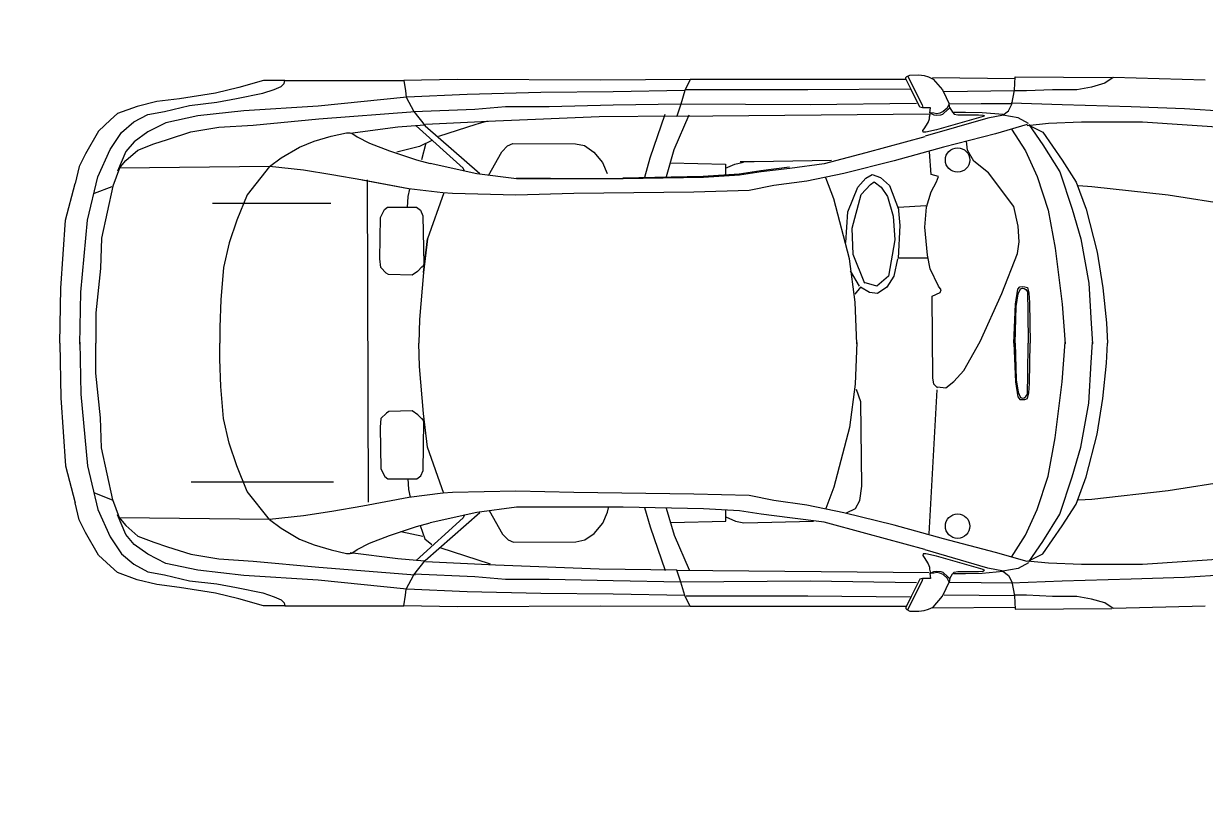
# Model space of a CAD drawing. Header units: millimetres. Extents: x 10193 to 57833, y 9963 to 44360.
# Drawn here: x 16395 to 20344, y 29019 to 31585 of the extents above; entities that cross this region are included whole.
import ezdxf

# ---------------------------------------------------------------- set-up
doc = ezdxf.new("R2010")
doc.units = ezdxf.units.MM
doc.layers.add('free-dwg.com', color=7, linetype='Continuous')
doc.layers.add('Стены', color=7, linetype='Continuous')

msp = doc.modelspace()

# ---------------------------------------------------------------- hatches: boundary and pattern name
at = {"layer": 'Стены'}
h = msp.add_hatch(dxfattribs=at)
h.set_pattern_fill('ANSI32', color=256, scale=10)
h.paths.add_polyline_path([(57833.4, 42702.7), (10593.4, 42702.7), (10593.4, 9962.7), (26833.4, 9962.7), (26833.4, 14962.7), (57833.4, 14962.7)])
h.paths.add_polyline_path([(10713.4, 42582.7), (57713.4, 42582.7), (57713.4, 15082.7), (26713.4, 15082.7), (26713.4, 10082.7), (10713.4, 10082.7)], flags=16)
h.paths.add_polyline_path([(10963.4, 42332.7), (57463.4, 42332.7), (57463.4, 15332.7), (26463.4, 15332.7), (26463.4, 10332.7), (10963.4, 10332.7)], flags=0)
h.paths.add_polyline_path([(57463.4, 42332.7), (10963.4, 42332.7), (10963.4, 10332.7), (26463.4, 10332.7), (26463.4, 15332.7), (57463.4, 15332.7)], flags=0)
h = msp.add_hatch(dxfattribs=at)
h.set_pattern_fill('ANSI36', color=256, scale=10)
h.paths.add_polyline_path([(57713.4, 42582.7), (10713.4, 42582.7), (10713.4, 10082.7), (26713.4, 10082.7), (26713.4, 15082.7), (57713.4, 15082.7)])
h.paths.add_polyline_path([(10963.4, 42332.7), (57463.4, 42332.7), (57463.4, 15332.7), (26463.4, 15332.7), (26463.4, 10332.7), (10963.4, 10332.7)], flags=16)

# ---------------------------------------------------------------- linework, layer by layer
at = {"layer": 'free-dwg.com'}
for p, q in [((17844, 31398.6), (17665.6, 31395.2)), ((18323.6, 31395.9), (17844, 31398.6)), ((18622.7, 31397.9), (18323.6, 31395.9)), ((18622.7, 31397.9), (18604.1, 31360.8)), ((19344.4, 31397.9), (18622.7, 31397.9)), ((19342.7, 31404.3), (19346.2, 31407.8)), ((19342.7, 31400.8), (19342.7, 31404.3)), ((19361.5, 31364.5), (19342.7, 31400.8)), ((19346.2, 31407.8), (19356.8, 31412.5)), ((19349.7, 31407.8), (19397.8, 31313)), ((19356.8, 31412.5), (19386.1, 31413.7)), ((19386.1, 31413.7), (19404.8, 31411.3)), ((19404.8, 31411.3), (19418.9, 31406.6)), ((19418.9, 31406.6), (19434.1, 31399.6)), ((19707.9, 31400.6), (19432, 31403.2)), ((19434.1, 31399.6), (19465.8, 31363.3)), ((19705.8, 31362), (19708, 31406.7)), ((19708, 31406.7), (20031.9, 31404.6)), ((20036.2, 31404.6), (20008.5, 31385.4)), ((20343.1, 31396.1), (20036.2, 31404.6)), ((17114.2, 31371.6), (17036.3, 31352.8)), ((17196.8, 31395.2), (17114.2, 31371.6)), ((17194.5, 31352.1), (17232.5, 31364.8)), ((17267.9, 31395.2), (17196.8, 31395.2)), ((17232.5, 31364.8), (17255.3, 31374.9)), ((17255.3, 31374.9), (17265.4, 31385)), ((17265.4, 31385), (17267.9, 31395.2)), ((17267.9, 31395.2), (17665.6, 31395.2)), ((17665.6, 31395.2), (17670.7, 31359.7)), ((17670.7, 31359.7), (17673.2, 31339.5)), ((18604.1, 31360.8), (18365.5, 31356.9)), ((18604.1, 31360.8), (18590.9, 31315.7)), ((19015.4, 31363.5), (18609.4, 31363.5)), ((19357.7, 31366.1), (19015.4, 31363.5)), ((19389.6, 31305.9), (19361.5, 31364.5)), ((19465.8, 31363.3), (19477.5, 31337.6)), ((19471.8, 31358.2), (19705.3, 31360.8)), ((19697.3, 31315.2), (19705.8, 31362)), ((19746.3, 31359.9), (19703.7, 31359.9)), ((19833.7, 31364.1), (19746.3, 31359.9)), ((19914.7, 31364.1), (19833.7, 31364.1)), ((19963.7, 31372.7), (19914.7, 31364.1)), ((20008.5, 31385.4), (19963.7, 31372.7)), ((16840.4, 31324.5), (16774.3, 31308)), ((16916, 31333.9), (16840.4, 31324.5)), ((17036.3, 31352.8), (16916, 31333.9)), ((16948.8, 31311.6), (17040, 31321.8)), ((17040, 31321.8), (17105.8, 31334.4)), ((17105.8, 31334.4), (17194.5, 31352.1)), ((17675.7, 31339.5), (17379.4, 31309.1)), ((17673.2, 31339.5), (17698.5, 31291.4)), ((17877.4, 31348.5), (17675.7, 31339.5)), ((18122.9, 31354.1), (17877.4, 31348.5)), ((18365.5, 31356.9), (18122.9, 31354.1)), ((19477.5, 31337.6), (19488.1, 31316.5)), ((19865.7, 31313), (19695.2, 31319.4)), ((16708.3, 31284.4), (16684.7, 31263.2)), ((16774.3, 31308), (16708.3, 31284.4)), ((16762.7, 31256.3), (16810.1, 31281.5)), ((16810.1, 31281.5), (16865.2, 31291.4)), ((16865.2, 31291.4), (16948.8, 31311.6)), ((17131.1, 31293.9), (16976.6, 31276.2)), ((17379.4, 31309.1), (17131.1, 31293.9)), ((17381.9, 31266.1), (17703.6, 31291.4)), ((17698.5, 31291.4), (17736.5, 31243.3)), ((17902.5, 31298.3), (17699, 31290)), ((18005.7, 31306.7), (17902.5, 31298.3)), ((18150.7, 31306.7), (18005.7, 31306.7)), ((18365.5, 31312.3), (18150.7, 31306.7)), ((18590.9, 31315.7), (18365.5, 31312.3)), ((18537.2, 31281.1), (18487.6, 31134.9)), ((18617.4, 31279.4), (18567.6, 31163.1)), ((18590.9, 31315.7), (18577.6, 31276)), ((18577.6, 31276), (19421.4, 31283.9)), ((19023.4, 31313.1), (18590.9, 31315.7)), ((19378.9, 31318.4), (19023.4, 31313.1)), ((19399, 31303.6), (19389.6, 31305.9)), ((19397.8, 31313), (19400.1, 31304.8)), ((19425.9, 31303.6), (19399, 31303.6)), ((19422.4, 31273.1), (19425.9, 31286)), ((19423.6, 31287.2), (19425.9, 31303.6)), ((19427.1, 31287.2), (19424.8, 31286)), ((19425.9, 31286), (19436.5, 31280.2)), ((19436.5, 31286), (19427.1, 31287.2)), ((19447, 31283.7), (19436.5, 31286)), ((19436.5, 31280.2), (19447, 31279)), ((19456.4, 31286), (19447, 31283.7)), ((19447, 31279), (19459.9, 31280.2)), ((19468.1, 31290.7), (19456.4, 31286)), ((19459.9, 31280.2), (19467, 31282.5)), ((19467, 31282.5), (19484.5, 31298.9)), ((19481, 31302.4), (19468.1, 31290.7)), ((19488.1, 31316.5), (19481, 31302.4)), ((19484.5, 31298.9), (19490.4, 31303.6)), ((19490.4, 31303.6), (19488.1, 31316.5)), ((19488.7, 31316.4), (19594.7, 31317.4)), ((19490.4, 31303.6), (19498.6, 31288.4)), ((19498.6, 31288.4), (19504.5, 31282.5)), ((19542.2, 31288.1), (19502.8, 31288.1)), ((19504.5, 31282.5), (19517.4, 31280.2)), ((19517.4, 31280.2), (19586.5, 31280.2)), ((19597.8, 31287.1), (19542.2, 31288.1)), ((19586.5, 31280.2), (19600.6, 31279)), ((19594.7, 31317.4), (19695.7, 31318.4)), ((19668.4, 31281), (19597.8, 31287.1)), ((19667.5, 31279), (19686.7, 31293.9)), ((19686.7, 31293.9), (19697.3, 31315.2)), ((20095.9, 31306.7), (19865.7, 31313)), ((20274.9, 31300.3), (20095.9, 31306.7)), ((20413.5, 31291.7), (20274.9, 31300.3)), ((16684.7, 31263.2), (16644.5, 31225.4)), ((16721.6, 31221.5), (16762.7, 31256.3)), ((16870.2, 31253.4), (16809.5, 31223.1)), ((16976.6, 31276.2), (16870.2, 31253.4)), ((17047.6, 31238.3), (17161.5, 31245.9)), ((17161.5, 31245.9), (17381.9, 31266.1)), ((17734, 31245.9), (17645.3, 31238.3)), ((17863.2, 31101.6), (17706.1, 31243.3)), ((17736.5, 31243.3), (17918.9, 31083.9)), ((17972.3, 31259.3), (17738, 31248.2)), ((17781.9, 31208.5), (17907.5, 31248.9)), ((17907.5, 31248.9), (17945.8, 31259.6)), ((18318.1, 31273.3), (17972.3, 31259.3)), ((18577.4, 31276.1), (18318.1, 31273.3)), ((19404.8, 31233.3), (19417.7, 31254.4)), ((19616.9, 31268.9), (19407.9, 31208.4)), ((19417.7, 31254.4), (19422.4, 31266.1)), ((19422.4, 31266.1), (19422.4, 31273.1)), ((19601.8, 31274.3), (19445.9, 31229.8)), ((19600.6, 31279), (19606.4, 31276.7)), ((19606.4, 31276.7), (19600.6, 31274.3)), ((19669.5, 31279), (19616.9, 31268.9)), ((19748.4, 31247.2), (19642.3, 31217)), ((19718.6, 31270.5), (19667.5, 31279)), ((19752.7, 31251.3), (19718.6, 31270.5)), ((19749.1, 31244.7), (19820.4, 31251.8)), ((19753.8, 31247.8), (19800.6, 31180.2)), ((19753.8, 31245.2), (19800.6, 31221.8)), ((19820.4, 31251.8), (19929.8, 31256.6)), ((19929.8, 31256.6), (20134.2, 31256.6)), ((20134.2, 31256.6), (20450.4, 31235.2)), ((16644.5, 31225.4), (16602, 31150)), ((16683.7, 31164.7), (16721.6, 31221.5)), ((16809.5, 31223.1), (16763.9, 31190.2)), ((16875.3, 31197.8), (16953.8, 31223.1)), ((16953.8, 31223.1), (17047.6, 31238.3)), ((17366.2, 31191.7), (17422.2, 31208.3)), ((17422.2, 31208.3), (17473.5, 31220.4)), ((17473.5, 31220.4), (17485.6, 31220.4)), ((17485.6, 31220.4), (17491.7, 31218.9)), ((17645.3, 31238.3), (17485.8, 31218)), ((17491.7, 31218.9), (17509.8, 31206.8)), ((17509.8, 31206.8), (17550.6, 31185.6)), ((19406.7, 31206.9), (19209.8, 31153.1)), ((19400.1, 31227.5), (19404.8, 31233.3)), ((19401.3, 31221.6), (19400.1, 31227.5)), ((19409.5, 31221.6), (19401.3, 31221.6)), ((19445.9, 31229.8), (19409.5, 31221.6)), ((19642.3, 31217), (19469, 31171.6)), ((19696.6, 31232.2), (19743.4, 31159.4)), ((19800.6, 31221.8), (19865.7, 31128.2)), ((16642.6, 31073.1), (16683.7, 31164.7)), ((16763.9, 31190.2), (16736, 31157.3)), ((16736, 31126.9), (16776.5, 31162.3)), ((16776.5, 31162.3), (16829.7, 31182.6)), ((16829.7, 31182.6), (16875.3, 31197.8)), ((17255.9, 31135.8), (17316.4, 31172.1)), ((17316.4, 31172.1), (17366.2, 31191.7)), ((17550.6, 31185.6), (17617.1, 31160)), ((17718.1, 31174.5), (17641.5, 31155.4)), ((17758.5, 31193.7), (17718.1, 31174.5)), ((17739.4, 31185.2), (17724.5, 31129.9)), ((17993, 31156.8), (18012.3, 31176.2)), ((18012.3, 31176.2), (18029.7, 31184)), ((18029.7, 31184), (18238.9, 31182.7)), ((18238.9, 31182.7), (18268.8, 31177)), ((18268.8, 31177), (18299.9, 31155.8)), ((18567.6, 31163.1), (18541.8, 31073)), ((19469, 31171.6), (19304, 31126.2)), ((19549.2, 31162.1), (19546.1, 31192.4)), ((19570.4, 31125.7), (19549.2, 31162.1)), ((19800.6, 31180.2), (19857.9, 31089.2)), ((16602, 31150), (16580.8, 31107.5)), ((16736, 31157.3), (16708.1, 31091.5)), ((16713.2, 31099.1), (16736, 31126.9)), ((17216.6, 31107.1), (17255.9, 31135.8)), ((17617.1, 31160), (17707.8, 31129.8)), ((17707.8, 31129.8), (17753.9, 31117.6)), ((17948.7, 31077.3), (17993, 31156.8)), ((18299.9, 31155.8), (18329, 31121)), ((18487.6, 31134.9), (18469.7, 31070.8)), ((18772.1, 31115.7), (18800.1, 31121.8)), ((18836, 31123.4), (18789.2, 31123.4)), ((19095, 31127), (18836, 31123.4)), ((19209.8, 31153.1), (19070.1, 31116.1)), ((19304, 31126.2), (19135.7, 31084.1)), ((19427.9, 31080.2), (19421.8, 31156)), ((19618.9, 31086.3), (19570.4, 31125.7)), ((19743.4, 31159.4), (19782.4, 31073.6)), ((19865.7, 31128.2), (19912.5, 31055.4)), ((16580.8, 31107.5), (16566.7, 31050.9)), ((16715.3, 31101.5), (16693.1, 31041.5)), ((17216.6, 31107.1), (16715.3, 31101.5)), ((17216.6, 31107.1), (17142.1, 31013)), ((17330, 31095.1), (17216.6, 31107.1)), ((17425.2, 31080), (17330, 31095.1)), ((17909, 31083.2), (17753.9, 31117.6)), ((17868.2, 31091.5), (17863.2, 31101.6)), ((18041.8, 31066), (17909, 31083.2)), ((18329, 31121), (18344.6, 31084.3)), ((18555.7, 31119.1), (18740, 31115.6)), ((18740, 31115.6), (18740.1, 31079.6)), ((18740.1, 31101.6), (18772.1, 31115.7)), ((18858, 31092.7), (18785.9, 31081.6)), ((18859.7, 31089.2), (18787.5, 31078.3)), ((18953.9, 31104.7), (18858, 31092.7)), ((18955.6, 31101), (18859.7, 31089.2)), ((19070.1, 31116.1), (18955.6, 31101)), ((19135.7, 31084.1), (19012.8, 31058.9)), ((19703.8, 30974.2), (19618.9, 31086.3)), ((19857.9, 31089.2), (19899.5, 30964.5)), ((16535, 30927.7), (16566.7, 31050.9)), ((16607.8, 30927.7), (16642.6, 31073.1)), ((17527.9, 31061.8), (17425.2, 31080)), ((17680.6, 31033.3), (17526.4, 31061.6)), ((17682.1, 31033.2), (17527.9, 31061.8)), ((17542.4, 31062.8), (17546.4, 29985.6)), ((18155.9, 31067.5), (18040.3, 31067.2)), ((18157.5, 31066), (18041.8, 31066)), ((18398.7, 31066), (18157.5, 31066)), ((18665.3, 31073.9), (18397.1, 31068.2)), ((18666.9, 31070.9), (18398.7, 31066)), ((18785.9, 31081.6), (18665.3, 31073.9)), ((18787.5, 31078.3), (18666.9, 31070.9)), ((18901.8, 31043.8), (18819.5, 31026.7)), ((19012.8, 31058.9), (18901.8, 31043.8)), ((19102.6, 30998.9), (19076.3, 31069.9)), ((19182.2, 31037.8), (19209.5, 31068.1)), ((19194.3, 31013.6), (19224.7, 31046.9)), ((19209.5, 31068.1), (19230.7, 31080.2)), ((19224.7, 31046.9), (19236.8, 31056)), ((19230.7, 31080.2), (19258, 31071.1)), ((19236.8, 31056), (19261, 31037.8)), ((19258, 31071.1), (19288.3, 31043.9)), ((19288.3, 31043.9), (19318.7, 30965.1)), ((19452.1, 31074.2), (19427.9, 31080.2)), ((19427.9, 31022.7), (19446.1, 31056)), ((19446.1, 31056), (19452.1, 31074.2)), ((19782.4, 31073.6), (19818.9, 30961.9)), ((19912.5, 31055.4), (19946.3, 30964.5)), ((19964.6, 31039.9), (19920.3, 31042.5)), ((16632.1, 31018.1), (16690.4, 31040.9)), ((16693.1, 31041.5), (16655.2, 30867.7)), ((17142.1, 31013), (17107.4, 30927.7)), ((17677.8, 30970.1), (17679.6, 31006.9)), ((17679.6, 31006.9), (17685.3, 31032.1)), ((17795.8, 31019.3), (17682.1, 31033.2)), ((17799.2, 31019.8), (17744.2, 30865.5)), ((17827.8, 31016.8), (17795.8, 31019.3)), ((18039.4, 31011.9), (17827.8, 31016.8)), ((18233.8, 31016.8), (18039.4, 31011.9)), ((18634.9, 31021.7), (18233.8, 31016.8)), ((18819.5, 31026.7), (18634.9, 31021.7)), ((19148.8, 30956), (19182.2, 31037.8)), ((19164, 30901.5), (19194.3, 31013.6)), ((19261, 31037.8), (19282.3, 31007.5)), ((19282.3, 31007.5), (19300.5, 30940.9)), ((19412.7, 30971.2), (19427.9, 31022.7)), ((20219.5, 31011.3), (19964.6, 31039.9)), ((20516.1, 30964.5), (20219.5, 31011.3)), ((17421.1, 30984.2), (17025.5, 30984.2)), ((17600.6, 30963.4), (17611.1, 30971.2)), ((17611.1, 30971.2), (17707.9, 30971.5)), ((17707.9, 30971.5), (17721.1, 30961.1)), ((19155.2, 30799.1), (19102.6, 30998.9)), ((19318.7, 30971.2), (19409.7, 30977.2)), ((19324.7, 30910.6), (19318.7, 30971.2)), ((19406.6, 30904.5), (19412.7, 30971.2)), ((19719, 30907.5), (19703.8, 30974.2)), ((19899.5, 30964.5), (19928.1, 30865.7)), ((19946.3, 30964.5), (19982.8, 30821.5)), ((16519.2, 30700.3), (16535, 30927.7)), ((16585.6, 30687.6), (16607.8, 30927.7)), ((17107.4, 30927.7), (17082.1, 30851.9)), ((17585.4, 30798.5), (17587.6, 30937.2)), ((17587.6, 30937.2), (17600.6, 30963.4)), ((17721.1, 30961.1), (17729, 30942.8)), ((17729, 30942.8), (17732.1, 30780.6)), ((19142.8, 30853), (19148.8, 30956)), ((19300.5, 30940.9), (19306.5, 30862.1)), ((19818.9, 30961.9), (19842.3, 30834.5)), ((19167, 30813.6), (19164, 30901.5)), ((19318.7, 30801.5), (19324.7, 30910.6)), ((19415.7, 30810.6), (19406.6, 30904.5)), ((19722, 30856), (19719, 30907.5)), ((16655.2, 30867.7), (16652, 30766.6)), ((17082.1, 30851.9), (17063.1, 30769.8)), ((17743.2, 30865.8), (17730.4, 30753.2)), ((17744.2, 30865.5), (17731.1, 30752.9)), ((19306.5, 30862.1), (19285.3, 30740.9)), ((19716, 30816.6), (19722, 30856)), ((19928.1, 30865.7), (19954.2, 30717.5)), ((19206.5, 30716.6), (19167, 30813.6)), ((19424.8, 30765.1), (19415.7, 30810.6)), ((19664.4, 30683.3), (19716, 30816.6)), ((19842.3, 30834.5), (19865.7, 30647.3)), ((19982.8, 30821.5), (20001, 30701.9)), ((16652, 30766.6), (16636.2, 30618.1)), ((17063.1, 30769.8), (17053.6, 30662.4)), ((17588.1, 30769.7), (17585.4, 30798.5)), ((17606.5, 30751.5), (17588.1, 30769.7)), ((17726.8, 30772.8), (17711.2, 30757)), ((17732.1, 30780.6), (17726.9, 30770.1)), ((19173.6, 30654.5), (19155.2, 30799.1)), ((19315.6, 30798.4), (19303.5, 30740.9)), ((19415.7, 30801.5), (19318.7, 30801.5)), ((17614.3, 30746.3), (17606.5, 30751.5)), ((17692.9, 30743.9), (17614.3, 30746.3)), ((17711.2, 30757), (17692.9, 30743.9)), ((17731.1, 30752.9), (17718, 30595.9)), ((19188.3, 30707.5), (19157.9, 30759)), ((19285.3, 30740.9), (19245.9, 30707.5)), ((19303.5, 30740.9), (19279.2, 30704.5)), ((19452.1, 30707.5), (19424.8, 30765.1)), ((16516.1, 30517.1), (16519.2, 30700.3)), ((16582.5, 30513.9), (16585.6, 30687.6)), ((19191.3, 30704.5), (19173.1, 30680.3)), ((19221.6, 30686.3), (19191.3, 30704.5)), ((19245.9, 30707.5), (19203.4, 30719.7)), ((19279.2, 30704.5), (19248.9, 30683.3)), ((19461.2, 30695.4), (19452.1, 30707.5)), ((19458.2, 30686.3), (19461.2, 30695.4)), ((19709.1, 30647.1), (19717.3, 30697.3)), ((19717.3, 30697.3), (19724.6, 30705.5)), ((19719.1, 30681.7), (19726.4, 30699.1)), ((19724.6, 30705.5), (19732.8, 30706.4)), ((19726.4, 30699.1), (19732.8, 30700.9)), ((19732.8, 30706.4), (19741, 30705.5)), ((19732.8, 30700.9), (19738.3, 30700)), ((19738.3, 30700), (19744.7, 30696.3)), ((19741, 30705.5), (19749.2, 30702.7)), ((19744.7, 30696.3), (19750.2, 30688.1)), ((19749.2, 30702.7), (19753.8, 30683.6)), ((19750.2, 30688.1), (19751.1, 30620.6)), ((19954.2, 30717.5), (19962, 30582.4)), ((20001, 30701.9), (20014, 30585)), ((17053.6, 30662.4), (17050.4, 30570.8)), ((19178.9, 30515.1), (19173.6, 30654.5)), ((19248.9, 30683.3), (19221.6, 30686.3)), ((19430.9, 30674.2), (19458.2, 30686.3)), ((19433.9, 30401.5), (19430.9, 30674.2)), ((19591.6, 30522.7), (19664.4, 30683.3)), ((19711.8, 30639.8), (19719.1, 30681.7)), ((19753.8, 30683.6), (19756.6, 30652.5)), ((19756.6, 30652.5), (19758.4, 30517.5)), ((16636.2, 30618.1), (16636.2, 30517.3)), ((19704.5, 30517.5), (19709.1, 30647.1)), ((19708.1, 30517.5), (19711.8, 30639.8)), ((19751.1, 30620.6), (19752, 30517.5)), ((19865.7, 30647.3), (19876.1, 30514.8)), ((17050.4, 30570.8), (17050.4, 30517.3)), ((17718, 30595.9), (17715.3, 30517.4)), ((19962, 30582.4), (19967.2, 30514.8)), ((20014, 30585), (20016.6, 30517.4)), ((16516.1, 30517.6), (16519.2, 30334.4)), ((16582.5, 30520.7), (16585.6, 30347)), ((16636.2, 30416.5), (16636.2, 30517.3)), ((17050.4, 30463.9), (17050.4, 30517.3)), ((17718, 30438.7), (17715.3, 30517.2)), ((19178.9, 30519.5), (19173.6, 30380.2)), ((19537, 30425.7), (19591.6, 30522.7)), ((19704.5, 30517.2), (19709.1, 30387.6)), ((19708.1, 30517.2), (19711.8, 30394.9)), ((19751.1, 30414.1), (19752, 30517.2)), ((19756.6, 30382.1), (19758.4, 30517.2)), ((19865.7, 30387.3), (19876.1, 30519.9)), ((19962, 30452.3), (19967.2, 30519.9)), ((20014, 30449.7), (20016.6, 30517.3)), ((17053.6, 30372.3), (17050.4, 30463.9)), ((19954.2, 30317.1), (19962, 30452.3)), ((16652, 30268), (16636.2, 30416.5)), ((17731.1, 30281.7), (17718, 30438.7)), ((19503.7, 30389.4), (19537, 30425.7)), ((19750.2, 30346.5), (19751.1, 30414.1)), ((20001, 30332.7), (20014, 30449.7)), ((17063.1, 30264.9), (17053.6, 30372.3)), ((19173.6, 30380.2), (19155.2, 30235.6)), ((19437, 30380.3), (19433.9, 30401.5)), ((19449.1, 30368.2), (19437, 30380.3)), ((19449.1, 30371.2), (19476.4, 30368.2)), ((19476.4, 30368.2), (19503.7, 30389.4)), ((19709.1, 30387.6), (19717.3, 30337.4)), ((19711.8, 30394.9), (19719.1, 30352.9)), ((19753.8, 30351.1), (19756.6, 30382.1)), ((19842.3, 30200.2), (19865.7, 30387.3)), ((16519.2, 30334.4), (16535, 30106.9)), ((16585.6, 30347), (16607.8, 30106.9)), ((19192.6, 30320.6), (19177.8, 30362.1)), ((19420.6, 29879.7), (19447.3, 30360.8)), ((19717.3, 30337.4), (19724.6, 30329.2)), ((19719.1, 30352.9), (19726.4, 30335.6)), ((19726.4, 30335.6), (19732.8, 30333.7)), ((19732.8, 30333.7), (19738.3, 30334.7)), ((19738.3, 30334.7), (19744.7, 30338.3)), ((19741, 30329.2), (19749.2, 30331.9)), ((19744.7, 30338.3), (19750.2, 30346.5)), ((19749.2, 30331.9), (19753.8, 30351.1)), ((19982.8, 30213.1), (20001, 30332.7)), ((19195.6, 30038.8), (19192.6, 30320.6)), ((19724.6, 30329.2), (19732.8, 30328.3)), ((19732.8, 30328.3), (19741, 30329.2)), ((19928.1, 30169), (19954.2, 30317.1)), ((16655.2, 30166.9), (16652, 30268)), ((17082.1, 30182.7), (17063.1, 30264.9)), ((17588.8, 30264.8), (17586.2, 30236)), ((17607.1, 30283.1), (17588.8, 30264.8)), ((17615, 30288.3), (17607.1, 30283.1)), ((17693.5, 30291), (17615, 30288.3)), ((17711.9, 30277.9), (17693.5, 30291)), ((17727.6, 30262.2), (17711.9, 30277.9)), ((17732.8, 30254.3), (17727.6, 30264.8)), ((17730.2, 30092.1), (17732.8, 30254.3)), ((17744.2, 30169.2), (17731.1, 30281.7)), ((17586.2, 30236), (17588.8, 30097.4)), ((19155.2, 30235.6), (19102.6, 30035.8)), ((19946.3, 30070.2), (19982.8, 30213.1)), ((17107.4, 30106.9), (17082.1, 30182.7)), ((19818.9, 30072.8), (19842.3, 30200.2)), ((16693.1, 29993.2), (16655.2, 30166.9)), ((17799.2, 30014.8), (17744.2, 30169.2)), ((19899.5, 30070.2), (19928.1, 30169)), ((16535, 30106.9), (16566.7, 29983.7)), ((16607.8, 30106.9), (16642.6, 29961.6)), ((17142.1, 30021.6), (17107.4, 30106.9)), ((17588.8, 30097.4), (17601.9, 30071.2)), ((17601.9, 30071.2), (17612.4, 30063.4)), ((17612.4, 30063.4), (17709.2, 30063.4)), ((17679.1, 30064.7), (17681, 30027.9)), ((17709.2, 30063.4), (17722.3, 30073.8)), ((17722.3, 30073.8), (17730.2, 30092.1)), ((19782.4, 29961), (19818.9, 30072.8)), ((19857.9, 29945.4), (19899.5, 30070.2)), ((19912.5, 29979.2), (19946.3, 30070.2)), ((20516.1, 30070.2), (20219.5, 30023.4)), ((16632.1, 30016.6), (16690.4, 29993.8)), ((17430.5, 30052.6), (16954.9, 30052.6)), ((17216.6, 29927.5), (17142.1, 30021.6)), ((17681, 30027.9), (17686.8, 30002.7)), ((17827.8, 30017.8), (17795.8, 30015.4)), ((18039.4, 30022.7), (17827.8, 30017.8)), ((18233.8, 30017.8), (18039.4, 30022.7)), ((18634.9, 30012.9), (18233.8, 30017.8)), ((19102.6, 30035.8), (19076.3, 29964.8)), ((19189.7, 29991.3), (19195.6, 30038.8)), ((20219.5, 30023.4), (19964.6, 29994.8)), ((16580.8, 29927.1), (16566.7, 29983.7)), ((16715.3, 29933.2), (16693.1, 29993.2)), ((17682.1, 30001.5), (17527.9, 29972.8)), ((17795.8, 30015.4), (17682.1, 30001.5)), ((18819.5, 30008), (18634.9, 30012.9)), ((18901.8, 29990.9), (18819.5, 30008)), ((19012.8, 29975.7), (18901.8, 29990.9)), ((19174.8, 29964.6), (19189.7, 29991.3)), ((19865.7, 29906.4), (19912.5, 29979.2)), ((19964.6, 29994.8), (19920.3, 29992.2)), ((16642.6, 29961.6), (16683.7, 29870)), ((16736, 29877.4), (16708.1, 29943.2)), ((17330, 29939.6), (17216.6, 29927.5)), ((17425.2, 29954.7), (17330, 29939.6)), ((17527.9, 29972.8), (17425.2, 29954.7)), ((17736.5, 29791.3), (17918.9, 29950.8)), ((17909, 29951.4), (17753.9, 29917)), ((17868.2, 29943.2), (17863.2, 29933)), ((18041.8, 29968.6), (17909, 29951.4)), ((17950.3, 29958.2), (17994.8, 29878.9)), ((18157.5, 29968.6), (18041.8, 29968.6)), ((18398.7, 29968.6), (18157.5, 29968.6)), ((18330.8, 29915.6), (18346.3, 29952.4)), ((18346.3, 29952.4), (18350.1, 29971.8)), ((18666.9, 29963.7), (18398.7, 29968.6)), ((18489.3, 29902.2), (18471.3, 29966.3)), ((18569.5, 29874.2), (18543.4, 29964.3)), ((18787.5, 29956.4), (18666.9, 29963.7)), ((18741.8, 29922.2), (18741.8, 29958.2)), ((18859.7, 29945.5), (18787.5, 29956.4)), ((18955.6, 29933.7), (18859.7, 29945.5)), ((19135.7, 29950.5), (19012.8, 29975.7)), ((19304, 29908.5), (19135.7, 29950.5)), ((19145.1, 29949.8), (19174.8, 29964.6)), ((19743.4, 29875.2), (19782.4, 29961)), ((19800.6, 29854.4), (19857.9, 29945.4)), ((16602, 29884.7), (16580.8, 29927.1)), ((16713.2, 29935.6), (16736, 29907.7)), ((17216.6, 29927.5), (16715.3, 29933.2)), ((16736, 29907.7), (16776.5, 29872.3)), ((17216.6, 29927.5), (17255.9, 29898.8)), ((17255.9, 29898.8), (17316.4, 29862.6)), ((17617.1, 29874.7), (17707.8, 29904.9)), ((17863.2, 29933), (17706.1, 29791.3)), ((17707.8, 29904.9), (17753.9, 29917)), ((17719.8, 29907.9), (17735.2, 29863.4)), ((18301.7, 29880.8), (18330.8, 29915.6)), ((18539.4, 29756.1), (18489.3, 29902.2)), ((18557.5, 29918.2), (18741.8, 29922.2)), ((18741.8, 29936.2), (18773.8, 29922.2)), ((18773.8, 29922.2), (18801.9, 29916.2)), ((18801.9, 29916.2), (19034.2, 29922.2)), ((19070.1, 29918.6), (18955.6, 29933.7)), ((19209.8, 29881.6), (19070.1, 29918.6)), ((19469, 29863.1), (19304, 29908.5)), ((19800.6, 29812.8), (19865.7, 29906.4)), ((16644.5, 29809.2), (16602, 29884.7)), ((16683.7, 29870), (16721.6, 29813.1)), ((16763.9, 29844.5), (16736, 29877.4)), ((16776.5, 29872.3), (16829.7, 29852.1)), ((17316.4, 29862.6), (17366.2, 29843)), ((17550.6, 29849), (17617.1, 29874.7)), ((17729.4, 29871.1), (17655.8, 29886.6)), ((17735.2, 29863.4), (17758.5, 29844)), ((17994.8, 29878.9), (18014.2, 29859.5)), ((18014.2, 29859.5), (18031.6, 29851.8)), ((18240.8, 29853.7), (18270.7, 29859.5)), ((18270.7, 29859.5), (18301.7, 29880.8)), ((18619.6, 29758.1), (18569.5, 29874.2)), ((19406.7, 29827.8), (19209.8, 29881.6)), ((19642.3, 29817.7), (19469, 29863.1)), ((19696.6, 29802.4), (19743.4, 29875.2)), ((16809.5, 29811.6), (16763.9, 29844.5)), ((16829.7, 29852.1), (16875.3, 29836.9)), ((16875.3, 29836.9), (16953.8, 29811.6)), ((17366.2, 29843), (17422.2, 29826.4)), ((17422.2, 29826.4), (17473.5, 29814.3)), ((17491.7, 29815.8), (17509.8, 29827.9)), ((17509.8, 29827.9), (17550.6, 29849)), ((17785.6, 29834.4), (17954.1, 29780.2)), ((18031.6, 29851.8), (18240.8, 29853.7)), ((19616.9, 29765.7), (19407.9, 29826.2)), ((19753.8, 29786.8), (19800.6, 29854.4)), ((16684.7, 29771.5), (16644.5, 29809.2)), ((16721.6, 29813.1), (16762.7, 29778.4)), ((16870.2, 29781.2), (16809.5, 29811.6)), ((16976.6, 29758.4), (16870.2, 29781.2)), ((16953.8, 29811.6), (17047.6, 29796.4)), ((17047.6, 29796.4), (17161.5, 29788.8)), ((17161.5, 29788.8), (17381.9, 29768.6)), ((17473.5, 29814.3), (17485.6, 29814.3)), ((17485.6, 29814.3), (17491.7, 29815.8)), ((17645.3, 29796.4), (17485.8, 29816.6)), ((17734, 29788.8), (17645.3, 29796.4)), ((17698.5, 29743.2), (17736.5, 29791.3)), ((17972.3, 29775.3), (17738, 29786.5)), ((19401.3, 29813), (19400.1, 29807.2)), ((19400.1, 29807.2), (19404.8, 29801.3)), ((19409.5, 29813), (19401.3, 29813)), ((19404.8, 29801.3), (19417.7, 29780.2)), ((19445.9, 29804.8), (19409.5, 29813)), ((19417.7, 29780.2), (19422.4, 29768.5)), ((19601.8, 29760.3), (19445.9, 29804.8)), ((19748.4, 29787.4), (19642.3, 29817.7)), ((19752.7, 29783.4), (19718.6, 29764.2)), ((19749.1, 29789.9), (19820.4, 29782.8)), ((19753.8, 29789.4), (19800.6, 29812.8)), ((19820.4, 29782.8), (19929.8, 29778.1)), ((20134.2, 29778.1), (20450.4, 29799.4)), ((16708.3, 29750.3), (16684.7, 29771.5)), ((16774.3, 29726.7), (16708.3, 29750.3)), ((16762.7, 29778.4), (16810.1, 29753.1)), ((16810.1, 29753.1), (16865.2, 29743.2)), ((16865.2, 29743.2), (16948.8, 29723)), ((17131.1, 29740.7), (16976.6, 29758.4)), ((17379.4, 29725.5), (17131.1, 29740.7)), ((17381.9, 29768.6), (17703.6, 29743.2)), ((17673.2, 29695.2), (17698.5, 29743.2)), ((17902.5, 29736.3), (17699, 29744.7)), ((18318.1, 29761.4), (17972.3, 29775.3)), ((18577.4, 29758.6), (18318.1, 29761.4)), ((18577.6, 29758.7), (19421.4, 29750.7)), ((18590.9, 29718.9), (18577.6, 29758.7)), ((19422.4, 29768.5), (19422.4, 29761.5)), ((19422.4, 29761.5), (19425.9, 29748.6)), ((19423.6, 29747.4), (19425.9, 29731.1)), ((19427.1, 29747.4), (19424.8, 29748.6)), ((19425.9, 29748.6), (19436.5, 29754.5)), ((19436.5, 29748.6), (19427.1, 29747.4)), ((19436.5, 29754.5), (19447, 29755.6)), ((19447, 29751), (19436.5, 29748.6)), ((19447, 29755.6), (19459.9, 29754.5)), ((19456.4, 29748.6), (19447, 29751)), ((19468.1, 29743.9), (19456.4, 29748.6)), ((19459.9, 29754.5), (19467, 29752.1)), ((19467, 29752.1), (19484.5, 29735.7)), ((19481, 29732.2), (19468.1, 29743.9)), ((19490.4, 29731.1), (19498.6, 29746.3)), ((19498.6, 29746.3), (19504.5, 29752.1)), ((19542.2, 29746.5), (19502.8, 29746.5)), ((19504.5, 29752.1), (19517.4, 29754.5)), ((19517.4, 29754.5), (19586.5, 29754.5)), ((19597.8, 29747.5), (19542.2, 29746.5)), ((19586.5, 29754.5), (19600.6, 29755.6)), ((19668.4, 29753.6), (19597.8, 29747.5)), ((19606.4, 29758), (19600.6, 29760.3)), ((19600.6, 29755.6), (19606.4, 29758)), ((19669.5, 29755.6), (19616.9, 29765.7)), ((19718.6, 29764.2), (19667.5, 29755.7)), ((19667.5, 29755.7), (19686.7, 29740.8)), ((19686.7, 29740.8), (19697.3, 29719.5)), ((19929.8, 29778.1), (20134.2, 29778.1)), ((20413.5, 29742.9), (20274.9, 29734.4)), ((16840.4, 29710.2), (16774.3, 29726.7)), ((16916, 29700.7), (16840.4, 29710.2)), ((17036.3, 29681.9), (16916, 29700.7)), ((16948.8, 29723), (17040, 29712.9)), ((17040, 29712.9), (17105.8, 29700.2)), ((17105.8, 29700.2), (17194.5, 29682.5)), ((17675.7, 29695.2), (17379.4, 29725.5)), ((18005.7, 29727.9), (17902.5, 29736.3)), ((18150.7, 29727.9), (18005.7, 29727.9)), ((18365.5, 29722.4), (18150.7, 29727.9)), ((18590.9, 29718.9), (18365.5, 29722.4)), ((19023.4, 29721.6), (18590.9, 29718.9)), ((18604.1, 29673.8), (18590.9, 29718.9)), ((19378.9, 29716.3), (19023.4, 29721.6)), ((19349.7, 29626.8), (19397.8, 29721.7)), ((19389.6, 29728.7), (19361.5, 29670.2)), ((19399, 29731.1), (19389.6, 29728.7)), ((19397.8, 29721.7), (19400.1, 29729.9)), ((19425.9, 29731.1), (19399, 29731.1)), ((19477.5, 29697.1), (19488.1, 29718.2)), ((19488.1, 29718.2), (19481, 29732.2)), ((19484.5, 29735.7), (19490.4, 29731.1)), ((19490.4, 29731.1), (19488.1, 29718.2)), ((19488.7, 29718.3), (19594.7, 29717.3)), ((19594.7, 29717.3), (19695.7, 29716.3)), ((19865.7, 29721.6), (19695.2, 29715.2)), ((19697.3, 29719.5), (19705.8, 29672.6)), ((20095.9, 29728), (19865.7, 29721.6)), ((20274.9, 29734.4), (20095.9, 29728)), ((17114.2, 29663), (17036.3, 29681.9)), ((17196.8, 29639.4), (17114.2, 29663)), ((17194.5, 29682.5), (17232.5, 29669.9)), ((17232.5, 29669.9), (17255.3, 29659.7)), ((17665.6, 29639.5), (17670.7, 29674.9)), ((17670.7, 29674.9), (17673.2, 29695.2)), ((17877.4, 29686.2), (17675.7, 29695.2)), ((18122.9, 29680.6), (17877.4, 29686.2)), ((18365.5, 29677.8), (18122.9, 29680.6)), ((18604.1, 29673.8), (18365.5, 29677.8)), ((18622.7, 29636.7), (18604.1, 29673.8)), ((19015.4, 29671.2), (18609.4, 29671.2)), ((19357.7, 29668.5), (19015.4, 29671.2)), ((19361.5, 29670.2), (19342.7, 29633.9)), ((19434.1, 29635), (19465.8, 29671.3)), ((19465.8, 29671.3), (19477.5, 29697.1)), ((19471.8, 29676.5), (19705.3, 29673.8)), ((19746.3, 29674.8), (19703.7, 29674.8)), ((19705.8, 29672.6), (19708, 29627.9)), ((19833.7, 29670.5), (19746.3, 29674.8)), ((19914.7, 29670.5), (19833.7, 29670.5)), ((19963.7, 29662), (19914.7, 29670.5)), ((20008.5, 29649.2), (19963.7, 29662)), ((17267.9, 29639.5), (17196.8, 29639.4)), ((17255.3, 29659.7), (17265.4, 29649.6)), ((17265.4, 29649.6), (17267.9, 29639.5)), ((17267.9, 29639.5), (17665.6, 29639.5)), ((17844, 29636), (17665.6, 29639.5)), ((18323.6, 29638.8), (17844, 29636)), ((18622.7, 29636.7), (18323.6, 29638.8)), ((19344.4, 29636.7), (18622.7, 29636.7)), ((19342.7, 29633.9), (19342.7, 29630.3)), ((19342.7, 29630.3), (19346.2, 29626.8)), ((19346.2, 29626.8), (19356.8, 29622.1)), ((19356.8, 29622.1), (19386.1, 29621)), ((19386.1, 29621), (19404.8, 29623.3)), ((19404.8, 29623.3), (19418.9, 29628)), ((19418.9, 29628), (19434.1, 29635)), ((19707.9, 29634.1), (19432, 29631.4)), ((19708, 29627.9), (20031.9, 29630)), ((20036.2, 29630), (20008.5, 29649.2)), ((20343.1, 29638.6), (20036.2, 29630))]:
    msp.add_line(p, q, dxfattribs=at)
for centre in [(19516, 31129), (19516, 29905.6)]:
    msp.add_circle(centre, 40.8, dxfattribs=at)

doc.saveas('drawing.dxf')
